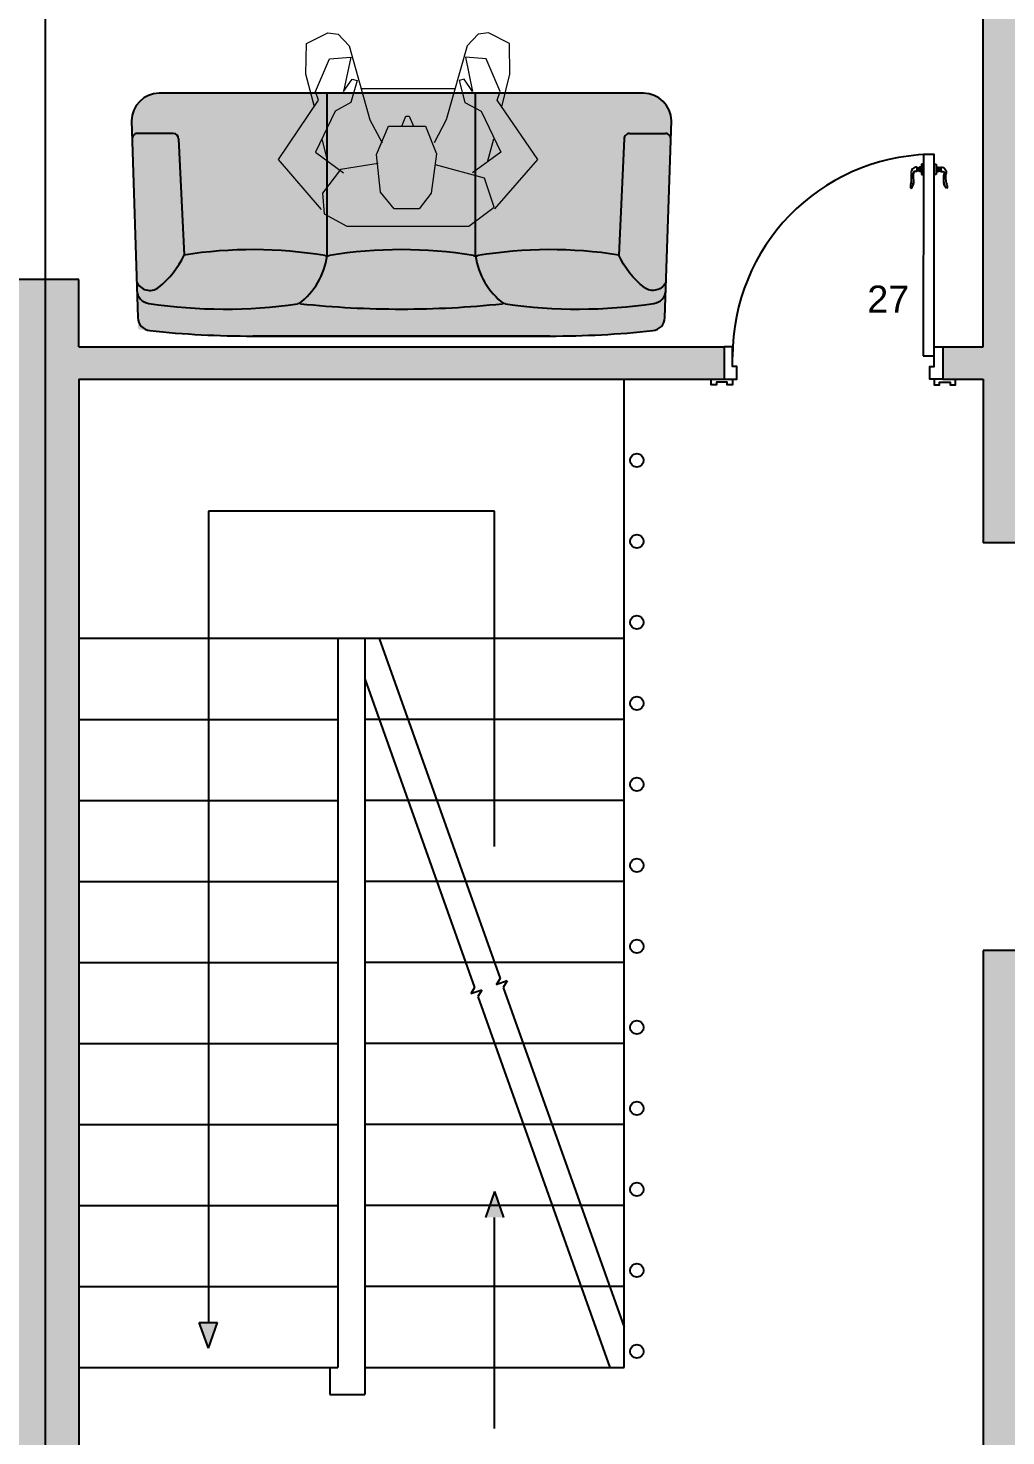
# Model space of a CAD drawing. Header units: millimetres. Extents: x 11159 to 50121, y 18346 to 37577.
# Drawn here: x 37932 to 41554, y 26784 to 31997 of the extents above; entities that cross this region are included whole.
import ezdxf

# ---------------------------------------------------------------- set-up
doc = ezdxf.new("R2010")
doc.units = ezdxf.units.MM
for name, color, linetype in [('area', 1, 'Continuous'), ('axis', 40, 'Continuous'), ('doors', 4, 'Continuous'), ('dwgmodels.com', 19, 'Continuous'), ('floor hatch', 252, 'Continuous'), ('furnhatch', 254, 'Continuous'), ('furniture', 34, 'Continuous'), ('HATCH', 8, 'Continuous'), ('stairs', 19, 'Continuous'), ('wall', 5, 'Continuous')]:
    doc.layers.add(name, color=color, linetype=linetype)
doc.styles.get("Standard").update_dxf_attribs({"font": 'arial.ttf'})

# ---------------------------------------------------------------- blocks, each defined once
blk = doc.blocks.new('door-handle')
at = {"color": 0}
for p, q in [((-32, 10), (-32, -10)), ((-30, 9), (-32, 9)), ((-30, 9), (-30, -9)), ((-19, 9), (-21, 9)), ((-21, 9), (-21, -9)), ((-19, 10), (-19, -10)), ((-9, 10), (-19, 10)), ((0, 25), (-9, 25)), ((-9, 25), (-9, -25)), ((0, -25), (0, 25)), ((-32, -10), (-40.3, -10)), ((-30, -9), (-32, -9)), ((-19, -9), (-21, -9)), ((-9, -10), (-19, -10)), ((-9, -25), (0, -25)), ((-61.7, -93.1), (-60.8, -94))]:
    blk.add_line(p, q, dxfattribs=at)
for centre, radius, start, end in [((-34.5, -14.9), 25, 84.35495, 191.57472), ((-25.5, 16.2), 8.47, 237.89021, 302.10979), ((-91.1, -62.2), 42.6, 313.56134, 358.16916), ((-90.2, -63.1), 42.6, 313.56134, 358.16916), ((-242.8, -39.2), 184.8, 350.53954, 5.99139), ((-39.7, -19.5), 9.55, 85.97688, 192.32568), ((-595.6, -61.6), 548.1, 359.69304, 4.18611), ((-25.5, -16.2), 8.47, 57.89021, 122.10979), ((-38.9, -82.4), 25.1, 149.32935, 204.97263)]:
    blk.add_arc(centre, radius, start, end, dxfattribs=at)
blk = doc.blocks.new('sofa 0 (pl)')
at = {"layer": 'furnhatch'}
blk.add_hatch(color=256, dxfattribs=at).paths.add_polyline_path([(976.2, -68.4), (999.6, -786, -0.44561), (892.9, -900), (-892.9, -900, -0.44561), (-999.6, -786), (-976.2, -68.4, -0.375487), (-931.5, -20.1, -0.026367), (-550, 0), (550, 0, -0.029374), (974.8, -25), (976.2, -68, -0.002014)])
at = {"color": 0, "linetype": 'ByBlock'}
for p, q in [((-550, 0), (550, 0)), ((-825, -730), (-805, -300)), ((-275, -297.4), (-275, -900)), ((275, -297.4), (275, -900)), ((825, -730), (805, -300)), ((-845, -750), (-977.8, -750)), ((845, -750), (977.8, -750))]:
    blk.add_line(p, q, dxfattribs=at)
for points in [[(-550, 0, 0.026367), (-931.5, -20.1, 0.375487), (-976.2, -68.4), (-1000, -797.1, 0.402311), (-897.1, -900), (897.1, -900)], [(897.1, -900, 0.402311), (1000, -797.1), (976.2, -68.4, 0.375487), (931.5, -20.1, 0.026367), (550, 0)], [(-980.6, -201.3, -0.493591), (-900, -180, -0.122035), (-805, -300, 0.643813)], [(980.6, -201.3, 0.493591), (900, -180, 0.122035), (805, -300, -0.643813)]]:
    blk.add_lwpolyline(points, format="xyb", dxfattribs=at)
for centre, radius, start, end in [((-655, -1969.4), 1869.4, 81.7086, 98.6145), ((0, -3625), 3525, 90, 96.0729), ((0, -3625), 3525, 83.9271, 90), ((655, -1969.4), 1869.4, 81.3855, 98.2914), ((-929.6, -170.8), 50, 96.2706, 178.1326), ((-378.2, -70.1), 50, 261.7086, 276.0729), ((-539.1, -333.3), 266.5, 7.7352, 53.127), ((539.1, -333.3), 266.5, 126.873, 172.2648), ((378.2, -70.1), 50, 263.9271, 278.2914), ((929.6, -170.8), 50, 1.8674, 83.7294), ((-550, 1315.6), 1635.6, 261.0308, 279.3894), ((-275, -347.4), 50, 80.6106, 99.3894), ((0, 1315.6), 1635.6, 260.6106, 279.3894), ((275, -347.4), 50, 80.6106, 99.3894), ((550, 1315.6), 1635.6, 260.6106, 278.9692), ((-977.8, -730), 20, 178.1326, 270), ((977.8, -730), 20, 270, 1.8674), ((-845, -730), 20, 270, 0), ((845, -730), 20, 180, 270)]:
    blk.add_arc(centre, radius, start, end, dxfattribs=at)
at = {"layer": 'dwgmodels.com'}
blk.add_lwpolyline([(550, 0), (-550, 0, 0.026367), (-931.5, -20.1, 0.375487), (-976.2, -68.4), (-1000, -797.1, 0.402311), (-897.1, -900), (897.1, -900, 0.402311), (1000, -797.1), (976.2, -68.4, 0.375487), (931.5, -20.1, 0.026367)], format="xyb", close=True, dxfattribs=at)
blk = doc.blocks.new('piple 1 top')
at = {"color": 0, "lineweight": 0}
for points in [[(0.776, 4.002), (3.079, 5.983), (5.836, 4.136), (6.238, 4.27), (7.737, 3.627), (7.817, 2.637), (6.238, 2.985), (6.8, 2.583), (6.746, 2.342), (5.729, 2.637), (5.327, 3.36), (3.427, 4.27), (2.463, 2.985)], [(5.515, 4.324), (7.041, 4.725), (8.46, 4.698), (8.942, 3.708), (8.888, 3.226), (8.353, 2.717), (4.926, 1.754), (3.855, 1.191)], [(2.891, 1.379), (2.624, 3.119), (1.526, 3.949), (0.562, 3.868), (0, 2.824), (0, -2.824), (0.883, -4.002), (2.222, -3.547), (2.838, -1.272)], [(2.972, 3.708), (4.042, 3.975)], [(6.372, 2.155), (6.372, -2.182)], [(0.803, -0.522), (0.803, 0.629), (1.579, 1.272), (3.32, 1.459), (4.631, 0.897), (4.631, -0.817), (3.346, -1.325), (1.526, -1.084), (0.803, -0.522), (0.803, -0.522)], [(4.631, 0.281), (5.086, 0.094), (5.086, -0.067), (4.631, -0.254)], [(5.515, -4.35), (7.041, -4.725), (8.46, -4.698), (8.942, -3.735), (8.888, -3.253), (8.353, -2.744), (4.926, -1.78), (3.855, -1.218)], [(0.803, -4.029), (3.079, -6.01), (5.836, -4.136), (6.238, -4.27), (7.737, -3.627), (7.817, -2.664), (6.238, -2.985), (6.8, -2.61), (6.746, -2.369), (5.729, -2.637), (5.327, -3.387), (3.427, -4.297), (2.463, -2.985)], [(3.025, -3.708), (4.042, -3.975)]]:
    blk.add_lwpolyline(points, dxfattribs=at)

msp = doc.modelspace()

# ---------------------------------------------------------------- hatches: boundary and pattern name
for points in [[(39693.6, 27592.8), (39626.2, 27592.8), (39659.9, 27688.4)], [(38633.6, 27203.9), (38566.2, 27203.9), (38599.9, 27108.4)]]:
    msp.add_hatch(color=256).paths.add_polyline_path(points)
at = {"layer": 'HATCH', "true_color": 0x2b2b2b}
h = msp.add_hatch(color=250, dxfattribs=at)
h.dxf.hatch_style = 1
h.paths.add_polyline_path([(38584.9, 23756.4), (38119.9, 23756.4), (38119.9, 24551.3), (37869.9, 24551.3), (37869.9, 24356.4), (36639.9, 24356.4), (36639.9, 23846.4), (37684.9, 23846.4), (37684.9, 23246.4), (38584.9, 23246.4)])
h.paths.add_polyline_path([(35129.9, 24356.4), (34594.9, 24356.4), (34594.9, 28296.4), (36414.9, 28296.4), (36414.9, 28896.4), (37869.9, 28896.4), (37869.9, 25361.3), (38119.9, 25361.3), (38119.9, 30696.4), (40509.9, 30696.4), (40509.9, 30816.4), (38119.9, 30816.4), (38119.9, 31066.4), (37869.9, 31066.4), (37869.9, 30816.4), (37219.9, 30816.4), (37219.9, 30696.4), (37869.9, 30696.4), (37869.9, 29016.4), (36414.9, 29016.4), (36414.9, 29366.4), (36294.9, 29366.4), (36294.9, 28416.4), (34594.9, 28416.4), (34594.9, 28801.4), (34084.9, 28801.4), (34084.9, 23846.4), (35129.9, 23846.4)])
h.paths.add_polyline_path([(42949.9, 24356.4), (41719.9, 24356.4), (41719.9, 27856.4), (41794.9, 27856.4), (41794.9, 27976.4), (41719.9, 27976.4), (41719.9, 28581.4), (41469.9, 28581.4), (41469.9, 23756.4), (41004.9, 23756.4), (41004.9, 23246.4), (41904.9, 23246.4), (41904.9, 23846.4), (42949.9, 23846.4)])
h.paths.add_polyline_path([(45504.9, 35266.4), (44249.9, 35266.4), (44249.9, 34756.4), (44994.9, 34756.4), (44994.9, 30816.4), (42504.9, 30816.4), (42504.9, 30696.4), (42599.9, 30696.4), (42599.9, 30106.4), (42719.9, 30106.4), (42719.9, 30696.4), (44194.9, 30696.4), (44194.9, 30296.4), (44994.9, 30296.4), (44994.9, 28576.4), (42719.9, 28576.4), (42719.9, 29396.4), (42599.9, 29396.4), (42599.9, 27976.4), (42504.9, 27976.4), (42504.9, 27856.4), (42719.9, 27856.4), (42719.9, 28456.4), (44994.9, 28456.4), (44994.9, 24356.4), (44459.9, 24356.4), (44459.9, 23846.4), (45504.9, 23846.4)])
h.paths.add_polyline_path([(44994.9, 30416.4), (44314.9, 30416.4), (44314.9, 30696.4), (44994.9, 30696.4)], flags=16)
h.paths.add_polyline_path([(41719.9, 34756.4), (42539.9, 34756.4), (42539.9, 35266.4), (40649.9, 35266.4), (40649.9, 34756.4), (41469.9, 34756.4), (41469.9, 30816.4), (41319.9, 30816.4), (41319.9, 30696.4), (41469.9, 30696.4), (41469.9, 30091.4), (41719.9, 30091.4), (41719.9, 30696.4), (41794.9, 30696.4), (41794.9, 30816.4), (41719.9, 30816.4), (41719.9, 30856.4)])
h.paths.add_polyline_path([(36509.9, 30816.4), (34594.9, 30816.4), (34594.9, 34756.4), (35339.9, 34756.4), (35339.9, 35266.4), (34084.9, 35266.4), (34084.9, 30311.4), (34594.9, 30311.4), (34594.9, 30696.4), (36294.9, 30696.4), (36294.9, 30076.4), (36414.9, 30076.4), (36414.9, 30696.4), (36509.9, 30696.4)])
h.paths.add_polyline_path([(38939.9, 35266.4), (37049.9, 35266.4), (37049.9, 34756.4), (37869.9, 34756.4), (37869.9, 34506.4), (38119.9, 34506.4), (38119.9, 34756.4), (38939.9, 34756.4)])
h.paths.add_polyline_path([(38497, 36456.4), (38097, 36456.4), (38097, 36056.4), (38497, 36056.4)])
h.paths.add_polyline_path([(41492.8, 36456.4), (41092.8, 36456.4), (41092.8, 36056.4), (41492.8, 36056.4)])

# ---------------------------------------------------------------- linework, layer by layer
for p, q in [((39659.9, 30207.9), (38599.9, 30207.9)), ((38599.9, 30207.9), (38599.9, 27203.9)), ((39659.9, 28965.9), (39659.9, 30207.9)), ((39233, 29736.4), (39680.5, 28477.8)), ((39179.9, 29587.1), (39586.2, 28444.3)), ((39680.5, 28477.8), (39665.9, 28453.7)), ((39706.9, 28468.3), (39665.9, 28453.7)), ((39706.9, 28468.3), (39692.4, 28444.2)), ((39586.2, 28444.3), (39571.7, 28420.2)), ((39612.7, 28434.8), (39571.7, 28420.2)), ((39612.7, 28434.8), (39598.2, 28410.7)), ((39692.4, 28444.2), (40139.9, 27185.6)), ((39598.2, 28410.7), (40086.8, 27036.4)), ((39659.9, 27688.4), (39626.2, 27592.8)), ((39659.9, 27688.4), (39693.6, 27592.8)), ((39659.9, 26811), (39659.9, 27592.8)), ((38599.9, 27108.4), (38566.2, 27203.9)), ((38566.2, 27203.9), (38633.6, 27203.9)), ((38599.9, 27108.4), (38633.6, 27203.9))]:
    msp.add_line(p, q)
at = {"layer": 'axis'}
msp.add_line((37994.9, 35956.4), (37994.9, 18746.4), dxfattribs=at)
at = {"layer": 'doors'}
msp.add_arc((41287.9, 30783.4), 746, 91.4962, 180.2688, dxfattribs=at)
at = {"layer": 'furniture', "color": 34, "linetype": 'ByBlock'}
for points in [[(41247.9, 30783.4), (41287.9, 30783.4), (41288.4, 31529.1), (41248.4, 31529.1), (41247.9, 30783.4)], [(40509.9, 30816.4), (40509.9, 30696.4), (40556.9, 30696.4), (40556.9, 30743.4), (40541.9, 30743.4), (40541.9, 30816.4), (40509.9, 30816.4)], [(41319.9, 30816.4), (41319.9, 30696.4), (41272.9, 30696.4), (41272.9, 30743.4), (41287.9, 30743.4), (41287.9, 30816.4), (41319.9, 30816.4)], [(40541.9, 30696.4), (40541.9, 30676.4), (40521.9, 30676.4), (40521.9, 30686.4), (40481.9, 30686.4), (40481.9, 30676.4), (40461.9, 30676.4), (40461.9, 30696.4)], [(41287.9, 30696.4), (41287.9, 30676.4), (41307.9, 30676.4), (41307.9, 30686.4), (41347.9, 30686.4), (41347.9, 30676.4), (41367.9, 30676.4), (41367.9, 30696.4)]]:
    msp.add_lwpolyline(points, dxfattribs=at)
at = {"layer": 'stairs', "color": 0}
for p, q in [((38119.9, 30816.4), (40139.9, 30816.4)), ((40139.9, 27036.4), (40139.9, 30696.4)), ((39079.9, 29736.4), (38119.9, 29736.4)), ((40139.9, 29736.4), (39179.9, 29736.4)), ((38119.9, 29436.4), (39079.9, 29436.4)), ((40139.9, 29436.4), (39179.9, 29436.4)), ((38119.9, 29136.4), (39079.9, 29136.4)), ((40139.9, 29136.4), (39179.9, 29136.4)), ((38119.9, 28836.4), (39079.9, 28836.4)), ((40139.9, 28836.4), (39179.9, 28836.4)), ((38119.9, 28536.4), (39079.9, 28536.4)), ((40139.9, 28536.4), (39179.9, 28536.4)), ((38119.9, 28236.4), (39079.9, 28236.4)), ((40139.9, 28236.4), (39179.9, 28236.4)), ((38119.9, 27936.4), (39079.9, 27936.4)), ((40139.9, 27936.4), (39179.9, 27936.4)), ((38119.9, 27636.4), (39079.9, 27636.4)), ((40139.9, 27636.4), (39179.9, 27636.4)), ((38119.9, 27336.4), (39079.9, 27336.4)), ((40139.9, 27336.4), (39179.9, 27336.4)), ((38119.9, 27036.4), (39079.9, 27036.4)), ((39179.9, 27036.4), (40139.9, 27036.4))]:
    msp.add_line(p, q, dxfattribs=at)
for centre in [(40187, 30396.4), (40187, 30096.4), (40187, 29796.4), (40187, 29496.4), (40187, 29196.4), (40187, 28896.4), (40187, 28596.4), (40187, 28296.4), (40187, 27996.4), (40187, 27696.4), (40187, 27396.4), (40187, 27096.4)]:
    msp.add_circle(centre, 25, dxfattribs=at)
at = {"layer": 'wall', "color": 5}
for p, q in [((41469.9, 30816.4), (41469.9, 34756.4)), ((38119.9, 31066.4), (37869.9, 31066.4)), ((38119.9, 30816.4), (38119.9, 31066.4)), ((38119.9, 30816.4), (40509.9, 30816.4)), ((40509.9, 30816.4), (40509.9, 30696.4)), ((41319.9, 30816.4), (41469.9, 30816.4)), ((41319.9, 30816.4), (41319.9, 30696.4)), ((38119.9, 30696.4), (38119.9, 25361.3)), ((38119.9, 30696.4), (40509.9, 30696.4)), ((41319.9, 30696.4), (41469.9, 30696.4)), ((41469.9, 30696.4), (41469.9, 30091.4)), ((41719.9, 30091.4), (41469.9, 30091.4)), ((39079.9, 29736.4), (39079.9, 27036.4)), ((39179.9, 29736.4), (39079.9, 29736.4)), ((39179.9, 29736.4), (39179.9, 26936.4)), ((41469.9, 28581.4), (41469.9, 23756.4)), ((41719.9, 28581.4), (41469.9, 28581.4)), ((39049.9, 27036.4), (39049.9, 26936.4)), ((39049.9, 27036.4), (39079.9, 27036.4)), ((39049.9, 26936.4), (39179.9, 26936.4))]:
    msp.add_line(p, q, dxfattribs=at)

# ---------------------------------------------------------------- block references
at = {"layer": 'floor hatch', "color": 0, "xscale": 80, "yscale": 80, "rotation": 90}
msp.add_blockref('piple 1 top', (39338.9, 31263.8), dxfattribs=at)
at = {"layer": 'furniture', "color": 34, "rotation": 180}
msp.add_blockref('sofa 0 (pl)', (39314.9, 30856.6), dxfattribs=at)
at = {"layer": 'furniture', "color": 34, "linetype": 'ByBlock', "xscale": 0.753012053319253, "yscale": 0.753012053319253, "zscale": 0.07530120532436947}
msp.add_blockref('door-handle', (41248.4, 31474.2), dxfattribs=at)
at = {"layer": 'furniture', "color": 34, "linetype": 'ByBlock', "xscale": -0.7530120532028377, "yscale": 0.7530120532028377, "zscale": 0.07530120532436947, "rotation": 359.9999999689974}
msp.add_blockref('door-handle', (41288.4, 31474.2), dxfattribs=at)

# ---------------------------------------------------------------- texts
at = {"layer": 'area', "color": 250, "linetype": 'Continuous', "insert": (41040.6, 31043.6), "char_height": 100, "attachment_point": 1}
msp.add_mtext('27', dxfattribs=at)

doc.saveas('drawing.dxf')
